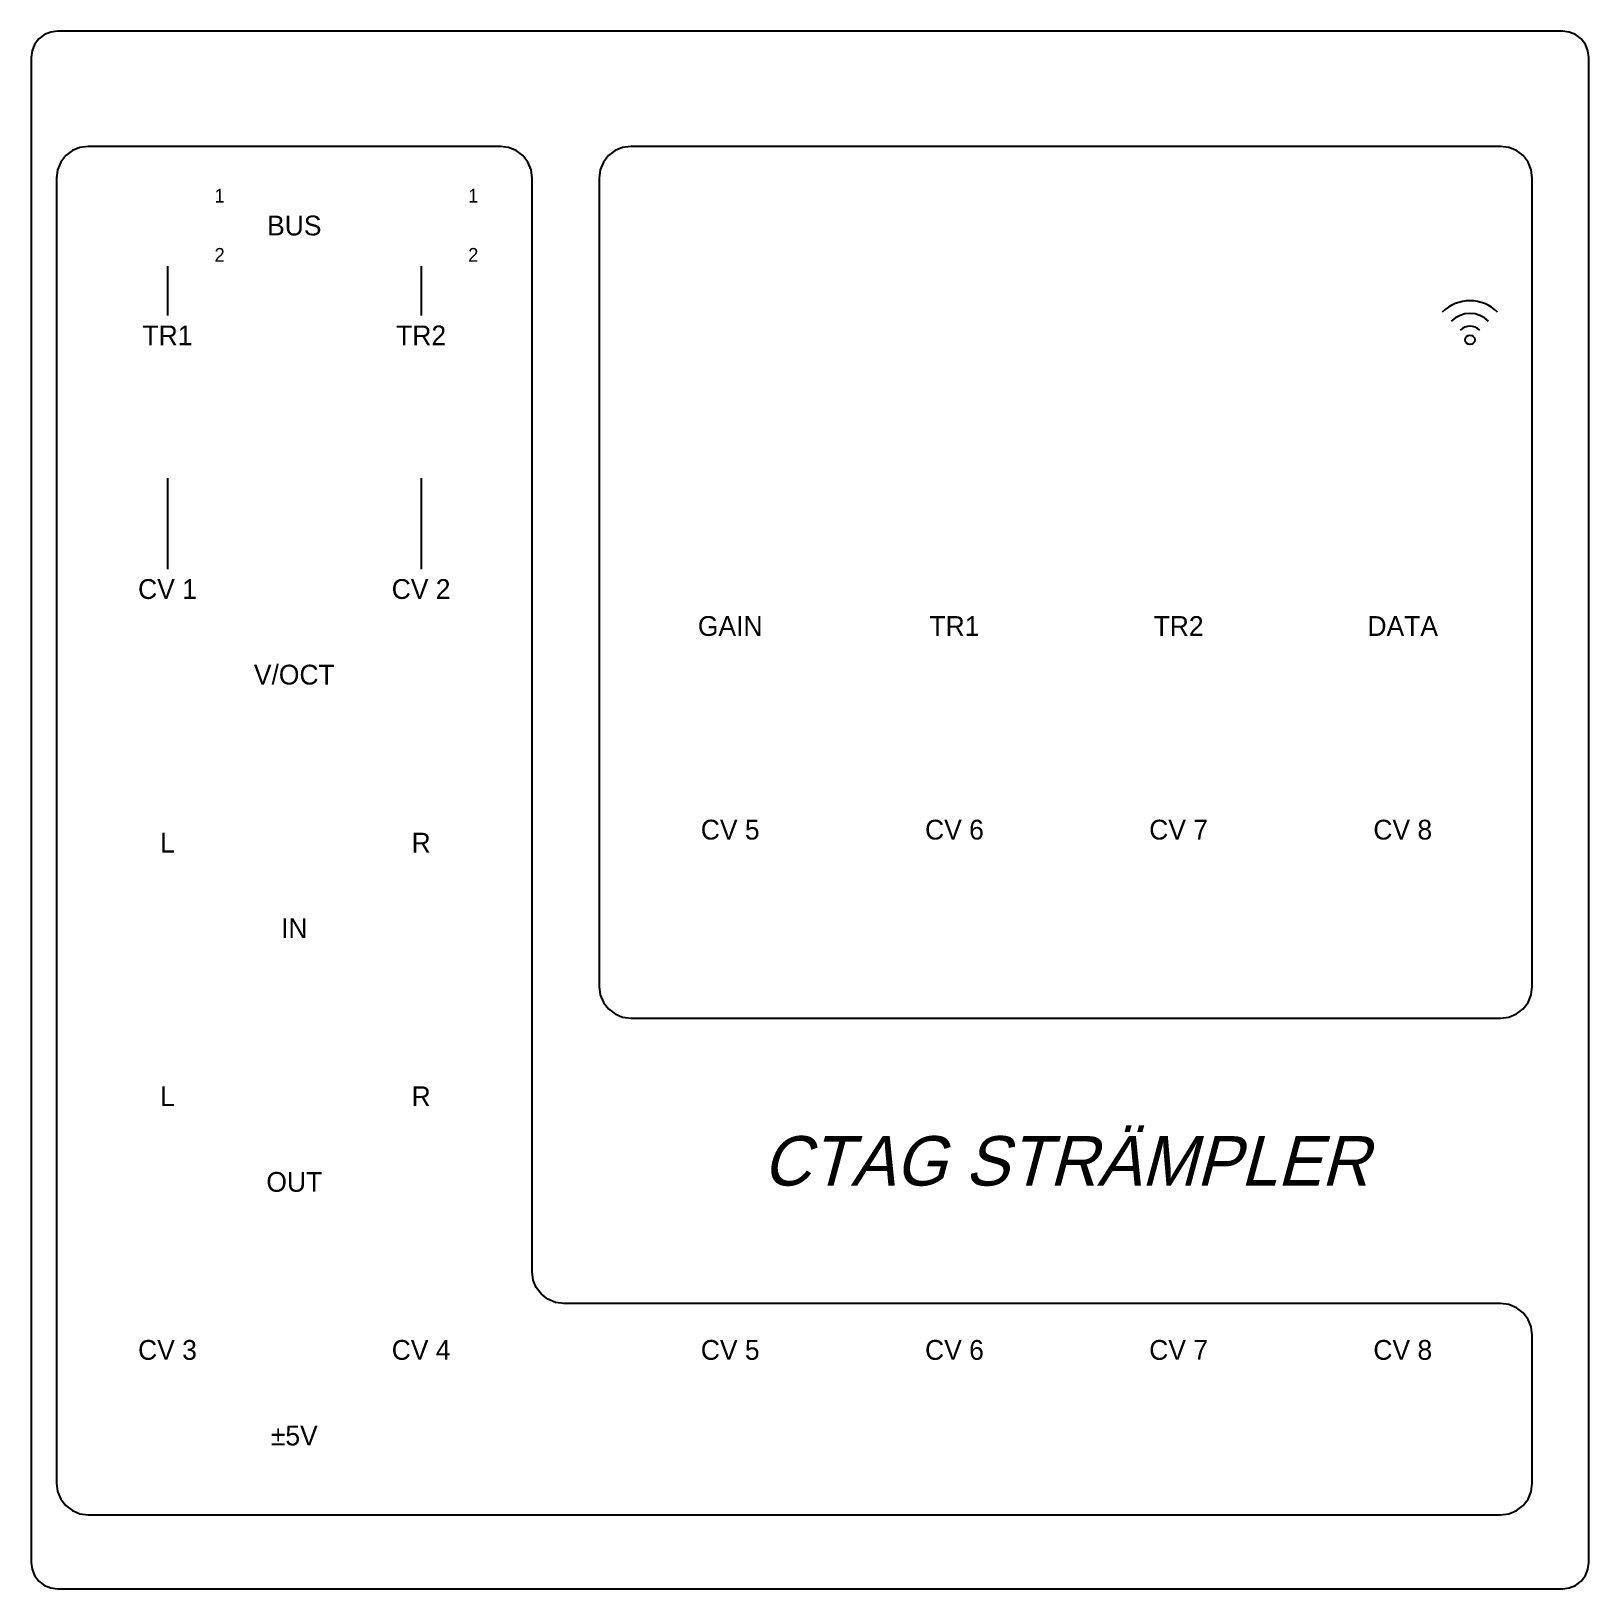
# Model space of a CAD drawing. Header units: millimetres. Extents: x 2 to 150, y 2 to 150.
import ezdxf
from ezdxf.enums import TextEntityAlignment as Align

# ---------------------------------------------------------------- set-up
doc = ezdxf.new("R2010")
doc.units = ezdxf.units.MM
doc.layers.add('ART', color=7, linetype='Continuous')

msp = doc.modelspace()

# ---------------------------------------------------------------- linework, layer by layer
at = {"layer": 'ART'}
for p, q in [((15.4, 127.65), (15.4, 123)), ((39.4, 127.65), (39.4, 123)), ((15.4, 107.6), (15.4, 99)), ((39.4, 107.6), (39.4, 99))]:
    msp.add_line(p, q, dxfattribs=at)
for points in [[(149.9, 147.4), (149.81, 148.05), (149.57, 148.65), (149.17, 149.17), (148.65, 149.57), (148.05, 149.81), (147.4, 149.9), (5, 149.9), (4.35, 149.81), (3.75, 149.57), (3.23, 149.17), (2.83, 148.65), (2.59, 148.05), (2.5, 147.4), (2.5, 5), (2.59, 4.35), (2.83, 3.75), (3.23, 3.23), (3.75, 2.83), (4.35, 2.59), (5, 2.5), (147.4, 2.5), (148.05, 2.59), (148.65, 2.83), (149.17, 3.23), (149.57, 3.75), (149.81, 4.35), (149.9, 5)], [(4.9, 12.5), (5, 11.72), (5.3, 11), (5.78, 10.38), (6.4, 9.9), (7.12, 9.6), (7.9, 9.5), (141.55, 9.5), (142.33, 9.6), (143.05, 9.9), (143.67, 10.38), (144.15, 11), (144.45, 11.72), (144.55, 12.5), (144.55, 26.5), (144.45, 27.28), (144.15, 28), (143.67, 28.62), (143.05, 29.1), (142.33, 29.4), (141.55, 29.5), (52.9, 29.5), (52.12, 29.6), (51.4, 29.9), (50.78, 30.38), (50.3, 31), (50, 31.72), (49.9, 32.5), (49.9, 136), (49.8, 136.78), (49.5, 137.5), (49.02, 138.12), (48.4, 138.6), (47.68, 138.9), (46.9, 139), (7.9, 139), (7.12, 138.9), (6.4, 138.6), (5.78, 138.12), (5.3, 137.5), (5, 136.78), (4.9, 136)], [(144.55, 136), (144.45, 136.78), (144.15, 137.5), (143.67, 138.12), (143.05, 138.6), (142.33, 138.9), (141.55, 139), (59.25, 139), (58.47, 138.9), (57.75, 138.6), (57.13, 138.12), (56.65, 137.5), (56.35, 136.78), (56.25, 136), (56.25, 59.5), (56.35, 58.72), (56.65, 58), (57.13, 57.38), (57.75, 56.9), (58.47, 56.6), (59.25, 56.5), (141.55, 56.5), (142.33, 56.6), (143.05, 56.9), (143.67, 57.38), (144.15, 58), (144.45, 58.72), (144.55, 59.5)]]:
    msp.add_lwpolyline(points, close=True, dxfattribs=at)
msp.add_circle((138.65, 120.69), 0.45, dxfattribs=at)
for radius in [3.7, 2.5, 1.3]:
    msp.add_arc((138.65, 120.69), radius, 45, 135, dxfattribs=at)

# ---------------------------------------------------------------- texts
for s, p in [('1', (19.85, 134.33)), ('1', (43.85, 134.33)), ('2', (19.85, 128.73)), ('2', (43.85, 128.73))]:
    msp.add_text(s, height=1.3, dxfattribs=at).set_placement(p, align=Align.MIDDLE_LEFT)
for s, height, p in [('BUS', 1.872, (27.4, 131.51)), ('TR1', 1.872, (15.4, 121.11)), ('TR2', 1.872, (39.4, 121.11)), ('CV 1', 1.872, (15.4, 97.11)), ('CV 2', 1.872, (39.4, 97.11)), ('GAIN', 1.872, (68.65, 93.61)), ('TR1', 1.872, (89.87, 93.61)), ('TR2', 1.872, (111.08, 93.61)), ('DATA', 1.872, (132.29, 93.61)), ('V/OCT', 1.872, (27.4, 89.01)), ('CV 5', 1.872, (68.65, 74.34)), ('CV 6', 1.872, (89.87, 74.34)), ('CV 7', 1.872, (111.08, 74.34)), ('CV 8', 1.872, (132.29, 74.34)), ('L', 1.87, (15.4, 73.11)), ('R', 1.87, (39.4, 73.11)), ('IN', 1.872, (27.4, 65.01)), ('L', 1.87, (15.4, 49.11)), ('R', 1.87, (39.4, 49.11)), ('OUT', 1.872, (27.4, 41.01)), ('CV 3', 1.872, (15.4, 25.11)), ('CV 4', 1.872, (39.4, 25.11)), ('CV 5', 1.872, (68.65, 25.11)), ('CV 6', 1.872, (89.87, 25.11)), ('CV 7', 1.872, (111.08, 25.11)), ('CV 8', 1.872, (132.29, 25.11)), ('±5V', 1.872, (27.4, 17.01))]:
    msp.add_text(s, height=height, dxfattribs=at).set_placement(p, align=Align.MIDDLE_CENTER)
at = {"layer": 'ART', "oblique": 15}
msp.add_text('CTAG STRÄMPLER', height=4.68, dxfattribs=at).set_placement((100.4, 43), align=Align.MIDDLE_CENTER)

doc.saveas('drawing.dxf')
